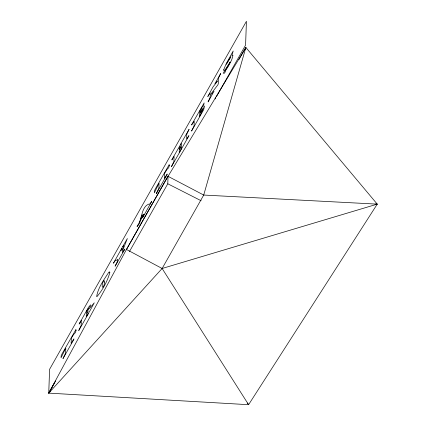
<?xml version="1.0" encoding="UTF-8"?>
<svg xmlns="http://www.w3.org/2000/svg" width="426" height="426" viewBox="0 0 426 426"><rect width="100%" height="100%" fill="white"/><g stroke="black" fill="none" stroke-linecap="round" stroke-linejoin="round"><path stroke-width="0.64" d="M50.13 391.686L48.75 393.123L126.469 249.46L168.046 176.327L245.861 47.472L377.25 204.134L248.598 404.7L48.75 393.123L49.586 369.315L246.425 21.3L245.594 45.108L216.445 96.643M129.472 251.526L167.785 183.787L168.046 176.327L203.713 195.055L377.25 204.134L162.125 268.486L48.75 393.123L55.63 380.961M245.333 49.395L245.861 47.472L238.943 59.549M245.861 47.472L203.713 195.055L162.125 268.486L248.598 404.7L247.485 403.044M168.062 175.933L126.469 249.46L162.125 268.486M215.135 98.96L215.79 97.799M48.75 393.123L53.037 385.61M53.697 384.454L54.682 382.718M375.258 204.107L377.25 204.134M167.785 183.787L201.131 200.742M199.608 111.447L199.714 112.906L202.403 108.444L201.817 111.213L201.115 111.378L199.64 113.71L199.416 116.671L204.56 105.957L203.687 109.727L191.546 131.059L194.086 125.942L194.213 121.224L191.588 125.058L191.631 124.717L204.15 102.906L203.516 105.888L202.169 107.096L199.608 111.447M81.158 323.089L81.153 325.459L78.714 330.597L87.847 314.638C89.987 309.425 84.87 321.231 86.574 313.935L88.022 312.034L88.635 311.933L88.89 312.327L89.268 312.029L94.279 302.79L89.353 308.568L90.626 304.824L88.501 307.274L79.135 324.048L81.345 320.379L81.158 323.089M117.533 259.647L117.352 261.665L115.111 266.186L124.877 249.088L122.48 252.453L122.619 250.658L127.363 238.512L122.768 246.505L122.635 247.032L123.774 245.355L122.384 249.769L120.883 250.451L122.022 247.889L113.396 263.241L115.073 260.861L117.533 259.647M76.041 330.555L75.407 332.621L73.682 334.41L71.419 338.052L71.089 343.276L73.97 338.899L73.325 340.363L62.968 358.639L65.641 353.127L65.785 348.09L61.062 357.771L61.152 355.801L61.946 354.017L75.919 329.548L76.041 330.555M169.308 165.661L168.675 167.722L166.949 169.511L164.686 173.153L164.356 178.382L167.232 174.005L166.593 175.469L156.235 193.745L158.909 188.233L159.052 183.191L154.329 192.877L154.42 190.907L155.213 189.123L169.186 164.654L169.308 165.661M179.165 148.291L179.229 149.27L181.354 145.58L181.412 143.525L180.448 144.877L180.565 144.281L189.101 129.286L186.748 134.259L186.657 139.014L188.894 135.606L188.862 135.894L180.486 150.692L181.316 148.647L181.364 146.725L180.97 147.076L179.335 150.096L179.202 152.274L180.283 150.996L180.177 151.305L171.428 166.688L173.904 161.576L174.101 156.491L171.864 159.979L171.955 159.489L180.278 145.069L179.165 148.291M230.855 56.94L226.35 64.219L228.815 59.597L230.855 56.94M210.337 94.966L209.938 97.921L208.069 101.936L214.054 91.18L211.536 94.343L211.397 93.353L217.888 84.843L218.282 83.698L218.597 77.894L220.689 73.485L214.885 83.826L217.308 80.881L217.217 81.563L213.085 86.808L207.781 96.558L210.14 93.012L210.337 94.966M104.535 282.055C105.089 283.418 102.315 290.431 102.155 285.841C101.803 284.472 104.375 277.592 104.535 282.055M109.828 272.576C107.427 281.288 102.746 289.76 96.974 296.618L96.659 296.485C98.076 287.651 103.875 279.791 108.721 272.416A8.85 1.273 -63 0 1 109.578 271.847L109.828 272.576M140.047 221.147C140.527 223.299 134.089 230.684 138.679 223.741C142.146 217.729 141.56 206.599 149.073 204.006L150.053 203.974L151.725 201.36L143.109 216.893L142.438 217.867L144.068 214.156L140.047 221.147M223.767 69.624L223.863 70.966L225.232 69.635L230.184 62.042L226.206 69.204L223.192 73.197C225.631 74.694 225.37 68.32 227.409 67.894C229.555 63.895 232.335 59.837 232.931 55.279L231.914 55.609L233.198 50.987L225.966 64.209L223.767 69.624M88.858 308.589L86.531 313.248L86.728 310.82L88.512 308.403L88.858 308.589M140.868 218.49L140.734 219.007L143.487 214.187L142.034 215.423L140.868 218.49"/></g></svg>
